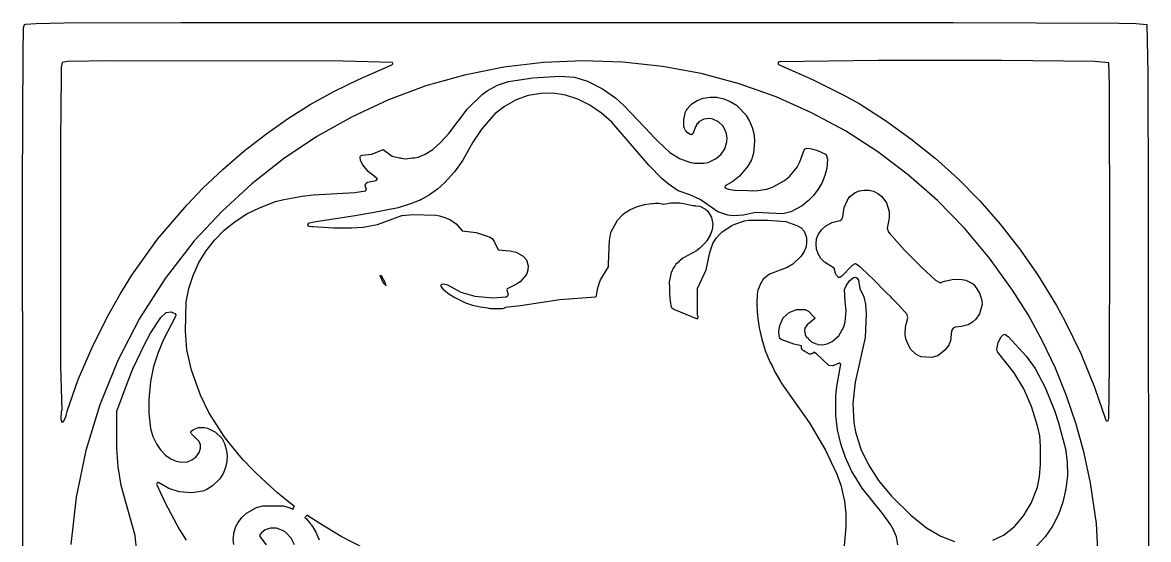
# Model space of a CAD drawing. Header units: millimetres. Extents: x 0 to 300, y 0 to 300.
# Drawn here: x 0.1 to 300.1, y 162.6 to 300.3 of the extents above; entities that cross this region are included whole.
import ezdxf

# ---------------------------------------------------------------- set-up
doc = ezdxf.new("R2010")
doc.units = ezdxf.units.MM
doc.layers.add('CUT', color=7, linetype='CONTINUOUS')

msp = doc.modelspace()

# ---------------------------------------------------------------- linework, layer by layer
at = {"layer": 'CUT'}
for points in [[(0.3665, 60.0444), (0.0916, 255.982), (0.2371, 292.8482), (0.3354, 298.1279), (0.3818, 298.7139), (0.4999, 299.5433), (0.6699, 299.7968), (0.9963, 299.877), (3.7369, 300.0428), (11.1444, 300.2062), (42.4411, 300.2908), (248.0408, 300.3284), (292.2689, 300.1757), (296.6754, 300.0393), (299.6065, 299.8405), (299.8702, 286.8011), (299.9924, 252.8685), (300.084, 150.1798)], [(286.6217, 159.9203), (286.1954, 166.8942), (284.6378, 177.7017), (282.9341, 185.5809), (280.8307, 193.3259), (278.2617, 200.911), (275.2725, 208.2908), (271.8865, 215.4577), (268.1042, 222.3802), (263.8956, 229.0578), (257.7623, 237.5692), (251.0718, 245.5065), (243.8445, 252.8879), (236.1294, 259.6895), (227.9574, 265.8809), (219.3279, 271.4319), (210.2698, 276.3131), (200.8487, 280.5521), (191.0607, 284.0296), (180.9372, 286.7212), (170.6272, 288.6372), (160.0761, 289.7993), (149.4636, 290.1336), (138.88, 289.6774), (128.2969, 288.3977), (117.8375, 286.3179), (107.5603, 283.4194), (97.5588, 279.6981), (87.8884, 275.2279), (78.5298, 269.9676), (69.6251, 264.0195), (61.1782, 257.3703), (53.2404, 250.0712), (45.8611, 242.1447), (38.0837, 232.1737), (31.2512, 221.5011), (25.4551, 210.2482), (20.6957, 198.4762), (17.004, 186.3385), (14.4102, 173.8656), (12.9753, 161.2406)], [(56.42, 161.2506), (56.2507, 162.6212), (56.2627, 163.0394), (56.395, 164.3287), (56.8232, 165.7615), (56.8626, 165.842), (56.8641, 165.8451), (56.8656, 165.8481), (56.866, 165.849), (57.5466, 167.1517), (58.5152, 168.4326), (59.7855, 169.603), (62.4225, 171.1358), (64.0787, 171.5565), (69.5573, 171.5519), (71.1396, 171.1478), (72.1435, 170.6549), (72.1596, 170.7274), (72.1798, 170.8008), (72.2165, 170.9128), (72.264, 171.0206), (72.3218, 171.1232), (72.3895, 171.2197), (72.4662, 171.309), (72.5511, 171.3902), (70.1082, 173.3332), (70.0072, 173.4166), (69.8932, 173.5108), (69.5395, 173.8029), (68.001, 175.0737), (65.1484, 177.5958), (62.1089, 180.5142), (61.3895, 181.2389), (58.9008, 183.8547), (58.2756, 184.5768), (55.1072, 188.3369), (53.7896, 190.0798), (49.7573, 196.4023), (47.4784, 201.052), (45.0933, 207.6876), (44.0959, 211.9364), (43.8958, 213.1017), (43.5555, 218.0993), (43.7079, 225.9326), (44.4151, 229.4847), (45.5474, 232.9763), (47.105, 236.3714), (49.0122, 239.4737), (51.2282, 242.3272), (53.842, 244.9729), (56.7036, 247.308), (59.8698, 249.3339), (63.244, 251.0058), (67.5146, 252.6055), (69.7501, 253.196), (74.6389, 254.0821), (77.4907, 254.3892), (88.6533, 255.0319), (91.5126, 255.4718), (91.7163, 255.8079), (91.3881, 256.8191), (91.5769, 257.4512), (92.0229, 257.8015), (94.3243, 258.2363), (94.6338, 258.6782), (92.1958, 260.6772), (90.7337, 262.3834), (90.1362, 263.5891), (90.0122, 264.4646), (90.1644, 264.7999), (90.5758, 264.9892), (93.1615, 265.2667), (96.1368, 266.5158), (98.5624, 264.7392), (100.5254, 264.2566), (100.7378, 264.2566), (100.9002, 264.1984), (102.1111, 264.0458), (104.0323, 264.2494), (104.0589, 264.257), (104.5634, 264.257), (105.5448, 264.4695), (107.3666, 265.2641), (109.4132, 266.5463), (111.4622, 268.3267), (113.6454, 270.7539), (118.6882, 277.3235), (122.5747, 281.1799), (123.9304, 282.1582), (126.647, 283.6846), (129.5658, 284.5904), (136.0842, 285.6364), (143.2358, 286.0643), (147.1179, 285.7827), (150.5775, 284.6991), (154.6316, 282.6399), (158.0797, 280.2364), (160.3803, 278.1191), (167.5157, 270.6465), (168.1937, 269.9092), (168.5798, 269.5321), (169.4232, 268.6489), (172.5894, 265.6984), (175.1462, 264.1081), (177.8196, 263.1272), (179.1532, 262.8789), (179.7996, 262.871), (179.9512, 262.8521), (180.1117, 262.8672), (181.6136, 262.8488), (182.772, 263.0817), (184.9392, 264.0941), (186.2601, 265.2735), (187.208, 266.7171), (187.6898, 268.2984), (187.7004, 268.5016), (187.7281, 268.5747), (187.8385, 269.5878), (187.775, 269.9339), (187.7753, 269.9408), (187.7677, 269.9734), (187.6178, 270.79), (187.5485, 270.9107), (187.4178, 271.4694), (186.6771, 272.8179), (185.5309, 273.8967), (184.0142, 274.625), (183.1792, 274.7979), (181.5835, 274.5954), (180.2631, 273.8453), (179.9984, 273.4723), (179.6772, 273.1685), (179.64, 272.9675), (179.3615, 272.5752), (178.7204, 270.6379), (178.3624, 270.4354), (177.7669, 270.5598), (177.1712, 271.0594), (176.9149, 271.3439), (176.7761, 271.4979), (176.7415, 271.5363), (176.7233, 271.5566), (176.4502, 272.127), (176.3018, 272.5142), (176.2702, 274.5264), (176.7257, 276.5568), (176.9142, 276.862), (177.324, 277.4436), (177.4035, 277.5563), (177.5214, 277.7236), (177.6048, 277.842), (178.1352, 278.392), (178.4395, 278.6652), (179.8347, 279.5662), (181.4644, 280.183), (183.3052, 280.4745), (185.1158, 280.4121), (186.9506, 280.0282), (188.6684, 279.3215), (190.3183, 278.294), (190.7132, 277.9335), (192.7716, 275.7183), (192.8817, 275.5816), (193.8006, 274.0354), (194.4593, 272.3998), (194.9181, 270.7444), (195.0949, 269.1035), (195.0905, 268.8285), (194.8254, 265.5591), (194.2968, 263.7873), (193.372, 262.0564), (191.0785, 259.4132), (189.3145, 258.0173), (187.2999, 256.8273), (187.2158, 256.2896), (188.1989, 255.9197), (189.743, 255.6709), (193.3429, 255.5744), (194.418, 255.5212), (194.618, 255.5403), (195.3588, 255.5204), (198.3849, 255.9357), (200.1179, 256.5533), (203.0922, 258.2488), (204.4218, 259.333), (206.4579, 261.8291), (207.1936, 263.2147), (208.4169, 266.5615), (209.0143, 266.8201), (209.979, 266.7839), (211.6939, 266.3127), (214.2013, 265.1952), (214.5298, 263.8885), (214.3752, 261.507), (213.8862, 259.6076), (213.1466, 257.7498), (212.0988, 255.9073), (210.8583, 254.2692), (209.4023, 252.7867), (207.8028, 251.5192), (204.76, 249.8677), (202.6246, 249.3914), (195.371, 249.7543), (192.2231, 248.9923), (189.441, 248.8088), (187.9841, 249.0034), (185.3859, 249.9206), (180.5995, 253.1835), (177.9138, 254.4059), (174.7663, 255.4588), (172.0899, 257.3246), (170.4903, 258.7103), (166.9802, 262.3426), (157.1253, 273.7855), (154.3723, 276.2079), (151.285, 278.3281), (148.084, 279.9463), (144.7865, 280.9751), (141.4592, 281.4891), (138.1685, 281.4605), (134.8405, 280.8544), (131.6348, 279.7053), (128.5259, 277.997), (125.9609, 276.0282), (122.4256, 272.0067), (120.0969, 268.4379), (117.3966, 263.6534), (115.2117, 260.5169), (112.624, 257.6854), (110.6484, 255.9287), (108.5494, 254.4195), (106.1998, 253.1109), (106.1517, 253.091), (106.0794, 253.0611), (106.01, 253.0324), (105.7682, 252.9324), (103.4411, 251.9924), (100.4727, 251.0712), (100.1842, 250.9921), (93.3218, 249.5987), (91.7574, 249.3402), (91.1421, 249.2385), (90.7443, 249.1728), (88.7473, 248.8428), (77.6883, 247.1345), (76.2153, 246.7967), (76.0012, 246.3216), (76.337, 246.0516), (77.1353, 246.0035), (77.2044, 245.9902), (77.5594, 245.978), (82.9262, 245.6552), (87.7698, 245.6245), (90.8451, 245.8071), (94.659, 246.5343), (101.1543, 248.9018), (101.2027, 248.9105), (101.2166, 248.913), (101.2222, 248.914), (101.2936, 248.9268), (104.0894, 249.2288), (110.2065, 249.0114), (111.1821, 248.8059), (112.5915, 248.4143), (114.1526, 247.7649), (115.6409, 246.7419), (117.2563, 244.8582), (120.9675, 244.3666), (124.6871, 243.184), (125.307, 242.6977), (125.7978, 241.9871), (126.792, 239.7991), (129.9513, 239.5454), (131.5734, 239.1114), (133.5214, 238.08), (134.3268, 237.1485), (134.8122, 235.4799), (134.7471, 234.3187), (134.3595, 233.1903), (132.7019, 231.2806), (132.0112, 230.8031), (131.4402, 230.4707), (131.3981, 230.4462), (131.3674, 230.4284), (131.1928, 230.3268), (129.1901, 229.4096), (129.1114, 229.0783), (129.5269, 227.803), (129.3497, 227.4347), (128.9592, 227.196), (125.2723, 226.9399), (120.6878, 227.342), (116.9757, 228.3847), (113.4411, 230.3464), (112.2888, 230.6048), (111.8015, 230.5782), (111.5605, 230.3474), (111.5862, 230.0147), (112.0787, 229.4158), (113.45, 228.2266), (115.234, 227.0493), (118.1132, 225.6584), (120.0221, 224.9952), (122.0096, 224.5755), (124.076, 224.3482), (124.1562, 224.2479), (124.706, 224.1562), (128.0047, 224.1562), (128.7073, 224.3395), (128.7073, 224.5429), (132.7329, 224.9437), (143.2247, 226.5338), (152.7606, 227.2964), (152.9757, 227.5449), (153.4033, 229.7277), (153.466, 229.9213), (153.5527, 230.1892), (153.7479, 230.7919), (154.0681, 231.7804), (156.1951, 235.2726), (156.2083, 235.5672), (156.2171, 235.5827), (156.2243, 235.9252), (156.5065, 242.2242), (156.8271, 244.3961), (158.5825, 247.6617), (160.0305, 249.1678), (160.6038, 249.6508), (161.8582, 250.4494), (163.681, 251.2666), (165.7679, 251.8496), (165.9104, 251.8723), (167.0201, 252.002), (167.8135, 252.0947), (168.0837, 252.1263), (168.756, 252.2048), (169.6016, 252.22), (170.9364, 251.9166), (172.7932, 252.2515), (175.2171, 252.2515), (176.3045, 252.1589), (178.6886, 251.6094), (179.221, 251.5464), (179.2809, 251.5326), (179.2942, 251.5378), (180.5206, 251.3928), (182.0452, 250.6391), (182.6925, 250.0338), (183.6371, 248.4219), (183.9765, 246.574), (183.9364, 246.1694), (183.9085, 245.8882), (183.8964, 245.7663), (183.8318, 245.1144), (183.7668, 244.8969), (183.4756, 244.154), (183.3446, 243.8198), (183.3058, 243.7208), (183.2945, 243.692), (182.4577, 242.1901), (182.346, 242.0519), (182.2204, 241.8965), (182.1783, 241.8443), (182.0557, 241.6927), (180.5697, 240.1997), (179.7381, 239.5809), (179.6737, 239.5369), (178.6824, 238.9392), (176.0559, 237.56), (175.3032, 236.9015), (175.0385, 236.7419), (174.7792, 236.4432), (174.176, 235.9155), (173.861, 235.3851), (173.4442, 234.9049), (173.1373, 234.1668), (172.9417, 233.8374), (172.8856, 233.5614), (172.8243, 233.414), (172.74, 232.845), (172.4114, 231.2274), (172.4582, 229.5719), (172.4426, 227.9142), (172.5205, 227.3619), (172.5341, 226.8785), (172.626, 226.2753), (172.6267, 226.2317), (172.6419, 226.1712), (172.9041, 224.4499), (173.235, 224.2414), (173.2478, 224.2266), (173.2775, 224.2147), (173.8341, 223.864), (179.8214, 221.4338), (180.2061, 221.831), (179.9023, 222.364), (179.9106, 229.3481), (179.947, 229.5442), (179.9557, 229.5912), (179.9606, 229.6176), (179.9744, 229.6916), (182.2714, 234.4744), (183.2059, 239.0458), (184.0347, 241.4757), (184.8767, 242.8514), (185.9777, 244.0517), (186.4876, 244.5712), (189.1143, 246.2886), (189.8812, 246.6526), (192.4134, 247.4766), (193.5827, 247.6407), (198.6916, 247.7014), (203.436, 247.3345), (206.4173, 246.2723), (207.5323, 245.6284), (208.3688, 244.7471), (208.826, 243.5032), (208.8265, 243.5009), (208.8304, 243.4847), (208.8481, 243.4102), (208.9894, 242.8176), (208.9288, 241.7207), (208.8566, 240.7058), (208.3555, 239.309), (207.4749, 237.9655), (205.2988, 235.9199), (203.8513, 235.0751), (199.0824, 233.2983), (197.4652, 231.9597), (197.4635, 231.9565), (197.4587, 231.9527), (196.6046, 230.5817), (196.3712, 229.7949), (195.9921, 229.0448), (195.8062, 227.9617), (195.78, 225.5158), (195.7575, 225.4919), (195.7779, 225.3206), (195.7778, 225.3126), (195.7921, 225.0192), (195.7787, 224.756), (195.8591, 223.6374), (195.9317, 222.1427), (196.3584, 219.015), (197.0576, 215.9496), (197.9902, 212.9412), (199.2041, 209.9332), (199.8015, 208.8446), (200.544, 207.3113), (202.075, 204.7016), (202.4261, 204.062), (209.6577, 193.7507), (210.437, 192.479), (214.0139, 186.4489), (217.057, 180.0218), (218.0991, 177.0459), (219.1089, 172.8222), (219.4173, 169.5325), (219.4793, 165.9756), (218.9863, 160.9495)], [(233.2902, 161.1777), (232.9227, 163.3153), (232.044, 165.3927), (231.3152, 166.5816), (229.2801, 169.4078), (223.7783, 176.316), (220.9258, 180.9442), (219.3262, 184.4764), (218.0961, 188.099), (217.2342, 191.8452), (216.7713, 195.6234), (216.7489, 196.9802), (216.7687, 198.0036), (216.778, 198.4883), (216.789, 199.0598), (216.8229, 200.8157), (217.0488, 203.4045), (218.1121, 209.3241), (217.6845, 209.5907), (215.9672, 208.8592), (214.9546, 208.9608), (211.603, 212.1028), (210.9599, 212.5365), (210.9441, 212.5117), (210.8724, 212.4206), (210.7923, 212.3368), (210.7045, 212.2611), (210.6098, 212.1943), (210.5091, 212.1369), (210.4033, 212.0894), (210.2934, 212.0524), (210.1805, 212.0262), (210.0656, 212.011), (209.9497, 212.007), (209.834, 212.0142), (209.7195, 212.0324), (209.6074, 212.0617), (209.4985, 212.1016), (209.3941, 212.1519), (209.2949, 212.212), (208.5658, 212.7037), (208.2787, 212.8401), (208.1747, 212.8959), (208.0767, 212.9616), (207.9856, 213.0367), (207.9024, 213.1204), (207.8277, 213.2118), (207.7624, 213.3101), (207.7071, 213.4144), (207.6623, 213.5236), (207.6284, 213.6366), (207.6058, 213.7525), (207.5947, 213.87), (207.5952, 213.988), (207.6072, 214.1054), (207.6302, 214.2182), (205.6118, 214.6103), (202.2127, 215.8502), (201.8561, 216.1805), (201.6807, 216.8378), (201.6205, 218.167), (201.8238, 219.5318), (201.8509, 219.6354), (202.7883, 221.6204), (204.3415, 223.0798), (206.3405, 223.9038), (208.6263, 223.8935), (209.5059, 223.4325), (210.9628, 221.9473), (211.1903, 221.6576), (211.2028, 221.4834), (209.1686, 219.8354), (208.534, 218.8919), (208.4267, 218.2981), (208.5942, 217.1728), (209.0487, 216.3283), (209.0758, 216.3542), (209.1703, 216.4279), (209.2352, 216.4689), (209.5361, 216.0179), (209.6599, 215.9042), (209.8086, 215.6895), (209.9884, 215.6023), (210.3361, 215.2829), (211.2475, 214.8284), (211.9669, 214.6637), (211.9642, 214.6479), (211.947, 214.585), (212.0316, 214.5625), (213.2492, 214.5039), (214.4828, 214.7564), (215.7989, 215.3761), (217.592, 216.853), (218.9531, 219.2894), (219.3074, 220.6281), (219.3593, 221.4442), (219.3693, 221.4811), (219.5155, 223.6346), (219.3083, 225.9272), (219.2631, 226.119), (219.1248, 229.2061), (219.5833, 230.321), (220.3906, 231.5592), (221.4477, 232.3975), (222.0145, 232.4581), (222.4937, 232.1928), (222.8179, 231.6693), (223.1772, 229.4821), (224.2723, 227.2752), (224.6714, 225.3), (224.8549, 222.7225), (224.6066, 216.4487), (221.9219, 204.5218), (221.2828, 198.8765), (221.5574, 193.7782), (222.0135, 191.3225), (223.442, 186.6804), (225.4477, 182.4614), (228.1505, 178.334), (231.6472, 174.1397), (236.7321, 169.1165), (240.9477, 165.7498), (244.7768, 163.4558), (248.4025, 162.0831)], [(30.4821, 160.1109), (30.0603, 163.6916), (26.3979, 177.0303), (25.5373, 181.9713), (25.2293, 186.9125), (25.2616, 196.7827), (28.0205, 204.434), (29.5201, 208.0459), (32.64, 214.7148), (34.1703, 217.5619), (36.9332, 221.7445), (38.3849, 223.0596), (39.6675, 223.2949), (40.7161, 222.8278), (40.9161, 222.4575), (40.8568, 222.0106), (37.6687, 215.9217), (36.2067, 212.3915), (35.0219, 208.6573), (34.1665, 204.6838), (33.7434, 199.8736), (33.7435, 196.3006), (34.1611, 192.1616), (34.8199, 190.0523), (35.7501, 188.1222), (36.8553, 186.4724), (38.1905, 185.0762), (39.5647, 184.0848), (41.048, 183.4328), (42.5312, 183.1701), (44.0459, 183.3376), (45.2278, 183.7976), (46.2442, 184.5096), (47.1656, 185.7982), (47.4677, 186.8987), (47.4714, 187.8335), (47.1369, 188.6924), (47.038, 188.793), (47.0093, 188.9051), (46.4837, 189.4608), (46.2594, 189.5845), (45.1226, 190.7401), (44.9022, 191.1063), (45.0237, 191.4337), (45.6398, 191.9131), (45.6421, 191.914), (45.6426, 191.9141), (45.6432, 191.9144), (45.6434, 191.9145), (47.002, 192.4153), (47.5652, 192.486), (48.1659, 192.4516), (48.2113, 192.449), (48.3161, 192.443), (48.5496, 192.4296), (49.3463, 192.2785), (51.5347, 191.1787), (53.1627, 189.6449), (53.9167, 188.1936), (54.386, 186.6298), (54.5735, 185.0073), (54.5131, 183.3819), (54.1363, 181.7596), (53.5236, 180.2255), (52.6369, 178.794), (50.656, 176.8176), (49.0356, 175.8089), (48.1503, 175.4788), (45.1592, 175.0466), (41.849, 175.3274), (39.0305, 176.1972), (36.3147, 177.8037), (35.9273, 177.7247), (35.8182, 177.3115), (38.0553, 172.3933), (41.8021, 165.3858), (43.6598, 162.4608)], [(258.6279, 162.4141), (261.6417, 163.8909), (264.3871, 166.0626), (265.4312, 167.2914), (265.4336, 167.2937), (265.4374, 167.2988), (266.7752, 168.8732), (267.2049, 169.5983), (267.2289, 169.6296), (267.2997, 169.7583), (268.8167, 172.3183), (270.4983, 176.5832), (271.0745, 179.3318), (271.319, 182.6733), (271.3189, 187.4479), (271.1092, 190.2099), (270.5592, 192.9003), (268.9532, 198.0512), (266.8779, 202.7809), (264.3247, 207.0334), (259.852, 212.5907), (259.6841, 213.2812), (260.0553, 215.0757), (260.8044, 216.5544), (261.3652, 217.1298), (261.8002, 217.2657), (262.8284, 216.5691), (267.4798, 211.4268), (269.8517, 208.1281), (272.5699, 203.0581), (275.0228, 196.9902), (276.1309, 193.6662), (277.9323, 186.7357), (278.4248, 183.2691), (278.4894, 179.7007), (278.0926, 176.0997), (277.2647, 172.5912), (276.0687, 169.2412), (274.4704, 166.129), (272.5487, 163.2742), (270.282, 160.8548)], [(91.0572, 160.3096), (85.0311, 163.3984), (79.2764, 166.8258), (75.8513, 169.1342), (75.8483, 169.1247), (75.8018, 169.0173), (75.745, 168.9149), (75.6786, 168.8186), (75.6031, 168.7292), (75.506, 168.625), (75.4214, 168.5427), (75.3291, 168.4691), (75.3079, 168.4553), (75.7408, 168.0729), (76.7448, 166.8863), (76.804, 166.8044), (76.8667, 166.7177), (76.9918, 166.5448), (77.3564, 166.0409), (78.2339, 164.574), (79.0967, 162.5304)], [(72.5411, 161.2132), (71.6386, 162.9885), (70.155, 164.5404), (69.3611, 165.0313), (67.7626, 165.6095), (66.1512, 165.668), (64.7168, 165.2116), (63.7241, 164.4001), (63.3406, 163.8626), (63.3284, 163.4302), (64.9662, 161.155)]]:
    msp.add_lwpolyline(points, dxfattribs=at)
for points in [[(98.5024, 289.0382), (98.7966, 289.3409), (98.6802, 289.7198), (85.5463, 290.0122), (23.7303, 290.1038), (12.0595, 289.9518), (10.6487, 289.6846), (10.4091, 288.3299), (10.3467, 286.0353), (10.194, 268.8099), (10.2551, 208.7647), (10.556, 196.8836), (10.4116, 196.6669), (10.32, 194.6511), (10.5643, 193.8875), (10.9614, 193.9485), (11.2057, 194.2845), (11.6944, 195.5674), (11.9693, 196.7586), (11.9527, 196.8362), (14.9209, 205.207), (18.9259, 214.4092), (23.0823, 222.6306), (26.0788, 227.9516), (29.2086, 233.0143), (36.0501, 242.574), (43.8317, 251.7036), (48.1739, 256.1677), (53.5434, 261.2931), (59.0797, 266.0654), (64.7987, 270.5311), (70.6724, 274.6312), (76.7584, 278.4546), (83.0611, 281.9432), (89.6243, 285.194)], [(282.042, 212.153), (285.713, 203.1604), (288.7438, 194.3832), (289.0161, 194.138), (289.3715, 194.2269), (289.5238, 194.9405), (289.7068, 209.0374), (289.7984, 241.1994), (289.7373, 283.7422), (289.4952, 289.6331), (285.6872, 289.9513), (260.9902, 290.1955), (228.0353, 290.1955), (201.5576, 289.8409), (201.2996, 289.4891), (201.4949, 289.1357), (210.5892, 285.1603), (218.7229, 281.0937), (222.9901, 278.7292), (230.0561, 274.2318), (236.7975, 269.3817), (243.2378, 264.1988), (249.3559, 258.6915), (255.1364, 252.8183), (260.5806, 246.6085), (265.6876, 240.0632), (270.4871, 233.1844), (275.5577, 224.9063), (277.8886, 220.7042)], [(225.456, 233.1206), (223.4801, 235.0742), (223.1716, 235.2731), (222.97, 235.4631), (222.0114, 236.0415), (221.9938, 236.0326), (221.9782, 236.0427), (221.6901, 235.9827), (221.4862, 235.7729), (221.1373, 235.5944), (218.3807, 232.7185), (217.8354, 232.3864), (217.5334, 232.4262), (216.7906, 233.2262), (216.3011, 234.8545), (213.769, 236.5067), (212.7862, 237.4912), (212.084, 238.6999), (211.6425, 239.9949), (211.5155, 241.324), (211.6729, 242.6626), (211.673, 242.6629), (211.6745, 242.6671), (211.6752, 242.669), (211.8393, 243.1106), (212.1813, 243.9853), (212.9663, 245.1338), (212.9776, 245.1483), (212.9824, 245.1545), (212.9904, 245.1648), (213.0144, 245.1956), (214.132, 246.2025), (214.6319, 246.468), (215.2738, 246.809), (215.5169, 246.9381), (215.6896, 247.0298), (217.8467, 247.5861), (217.855, 247.5914), (217.9812, 247.6207), (218.405, 247.9112), (218.441, 248.1545), (218.6108, 248.5421), (219.0422, 251.0176), (219.7782, 252.8577), (220.4382, 253.8742), (220.4437, 253.8797), (221.9216, 255.0218), (223.091, 255.4818), (224.2927, 255.699), (225.5882, 255.6713), (226.8234, 255.3728), (227.9616, 254.8174), (229.0245, 254.0061), (230.2785, 252.3304), (230.9582, 250.0146), (230.9923, 248.2259), (230.5055, 245.5079), (230.6391, 245.0049), (230.6916, 244.6951), (230.7376, 244.6339), (230.7849, 244.456), (231.3234, 243.8568), (231.4136, 243.737), (231.6687, 243.4724), (235.0913, 239.6636), (239.7008, 235.0543), (243.3297, 231.7272), (244.3208, 231.1164), (244.4473, 231.1441), (244.6434, 231.0219), (245.2438, 231.2744), (245.7619, 231.4318), (248.2297, 231.9718), (250.3434, 231.9104), (251.3771, 231.6633), (253.1841, 230.7991), (253.2412, 230.7588), (253.4368, 230.5834), (254.3763, 229.3718), (255.1629, 228.0375), (255.6963, 226.2601), (255.7325, 225.1974), (255.0201, 222.7419), (254.1056, 221.2824), (253.1564, 220.4621), (252.0154, 219.8328), (250.2607, 219.3402), (248.6226, 219.1951), (248.0186, 218.9023), (247.6273, 218.2289), (247.2935, 215.4286), (247.2898, 215.4194), (247.2792, 215.3929), (247.2597, 215.3442), (246.8582, 214.3404), (245.8615, 213.0355), (243.9476, 211.4929), (242.2754, 211.121), (239.4805, 211.2519), (238.6897, 211.6134), (238.0745, 211.9682), (236.8105, 213.1986), (235.9314, 214.7085), (235.4344, 216.0524), (235.2425, 217.2543), (235.2352, 217.6009), (235.3843, 219.1167), (235.5453, 220.0181), (235.5847, 220.2047), (235.9235, 221.548), (235.9025, 221.7084), (235.946, 221.914), (235.8324, 222.2441), (235.797, 222.5136), (233.4998, 225.1145), (231.7469, 226.8752), (231.4866, 227.1581), (230.116, 228.5132), (226.6344, 232.0102)], [(95.2925, 232.9223), (96.1782, 230.9675), (96.9418, 230.1428), (96.7891, 230.8759), (95.7201, 232.8612)]]:
    msp.add_lwpolyline(points, close=True, dxfattribs=at)

doc.saveas('drawing.dxf')
